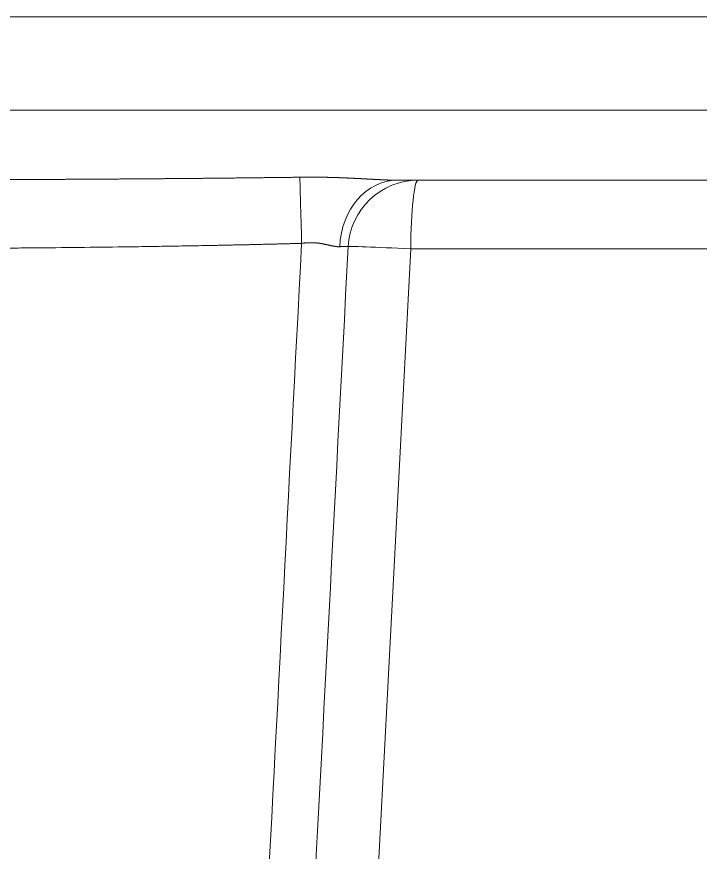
# Model space of a CAD drawing. Header units: millimetres. Extents: x 4664 to 8864, y -38 to 2932.
# Drawn here: x 5828.81 to 5854.3, y 1140.01 to 1171.16 of the extents above; entities that cross this region are included whole.
import ezdxf

# ---------------------------------------------------------------- set-up
doc = ezdxf.new("R2010")
doc.units = ezdxf.units.MM

msp = doc.modelspace()

# ---------------------------------------------------------------- linework, layer by layer
at = {"lineweight": 5}
for p, q in [((5649.295, 1171.16), (5963.831, 1171.16)), ((5963.831, 1167.678), (5649.295, 1167.678)), ((5961.219, 1165.066), (5842.99, 1165.066)), ((5843.507, 1162.505), (5837.773, 1053.09)), ((5926.807, 1162.505), (5843.507, 1162.505))]:
    msp.add_line(p, q, dxfattribs=at)
for centre, radius, start, end in [((5843.781, 1162.454), 2.612, 90, 177), ((5806.563, 1169.419), 143.338, 281.4552, 357.26473), ((5806.563, 1169.419), 120.442, 285.01823, 356.70933)]:
    msp.add_arc(centre, radius, start, end, dxfattribs=at)
for centre, major_axis, ratio, start_param, end_param in [((5839.437, 1162.676), (0.071, -2.611), 0.00037, 1.584374, 2.850434), ((5842.99, 1162.454), (0, -2.612), 0.817981, 3.141593, 4.661654), ((5843.781, 1162.454), (0, -2.612), 0.105089, 3.141593, 4.692726), ((5843.781, 1162.454), (-2.608, 0.137), 0.014216, 4.818542, 6.283185)]:
    msp.add_ellipse(centre, major_axis=major_axis, ratio=ratio, start_param=start_param, end_param=end_param, dxfattribs=at)
for points, knots in [([(5825.729, 1165.079), (5825.784, 1165.079), (5825.894, 1165.079), (5826.06, 1165.08), (5826.225, 1165.08), (5826.391, 1165.081), (5826.556, 1165.081), (5826.721, 1165.082), (5826.886, 1165.082), (5827.05, 1165.083), (5827.215, 1165.083), (5827.38, 1165.084), (5827.544, 1165.085), (5827.708, 1165.085), (5827.873, 1165.086), (5828.037, 1165.086), (5828.2, 1165.087), (5828.364, 1165.088), (5828.528, 1165.088), (5828.691, 1165.089), (5828.855, 1165.09), (5829.018, 1165.09), (5829.181, 1165.091), (5829.344, 1165.092), (5829.507, 1165.092), (5829.67, 1165.093), (5829.833, 1165.094), (5829.995, 1165.095), (5830.158, 1165.096), (5830.32, 1165.096), (5830.482, 1165.097), (5830.644, 1165.098), (5830.806, 1165.099), (5830.968, 1165.1), (5831.13, 1165.101), (5831.292, 1165.102), (5831.453, 1165.102), (5831.614, 1165.103), (5831.776, 1165.104), (5831.937, 1165.105), (5832.098, 1165.106), (5832.258, 1165.107), (5832.419, 1165.108), (5832.58, 1165.11), (5832.74, 1165.111), (5832.901, 1165.112), (5833.061, 1165.113), (5833.221, 1165.114), (5833.381, 1165.115), (5833.541, 1165.116), (5833.7, 1165.118), (5833.86, 1165.119), (5834.02, 1165.12), (5834.179, 1165.121), (5834.338, 1165.123), (5834.497, 1165.124), (5834.656, 1165.125), (5834.815, 1165.127), (5834.974, 1165.128), (5835.133, 1165.129), (5835.291, 1165.131), (5835.449, 1165.132), (5835.608, 1165.134), (5835.766, 1165.135), (5835.924, 1165.137), (5836.082, 1165.138), (5836.24, 1165.14), (5836.397, 1165.141), (5836.555, 1165.143), (5836.712, 1165.145), (5836.869, 1165.146), (5837.027, 1165.148), (5837.184, 1165.15), (5837.34, 1165.151), (5837.497, 1165.153), (5837.654, 1165.155), (5837.81, 1165.157), (5837.967, 1165.159), (5838.123, 1165.161), (5838.279, 1165.163), (5838.435, 1165.164), (5838.591, 1165.166), (5838.747, 1165.168), (5838.903, 1165.17), (5839.058, 1165.172), (5839.214, 1165.175), (5839.317, 1165.176), (5839.369, 1165.177)], [0, 0, 0, 0, 0.01214, 0.024271, 0.036393, 0.048506, 0.06061, 0.072705, 0.084792, 0.096869, 0.108937, 0.120996, 0.133046, 0.145088, 0.15712, 0.169144, 0.181158, 0.193164, 0.20516, 0.217148, 0.229126, 0.241096, 0.253057, 0.265009, 0.276951, 0.288885, 0.30081, 0.312726, 0.324633, 0.336532, 0.348421, 0.360301, 0.372172, 0.384035, 0.395888, 0.407733, 0.419569, 0.431395, 0.443213, 0.455022, 0.466822, 0.478613, 0.490395, 0.502168, 0.513932, 0.525688, 0.537434, 0.549172, 0.5609, 0.57262, 0.584331, 0.596033, 0.607726, 0.61941, 0.631085, 0.642751, 0.654409, 0.666057, 0.677697, 0.689328, 0.700949, 0.712562, 0.724166, 0.735762, 0.747348, 0.758925, 0.770494, 0.782053, 0.793604, 0.805146, 0.816679, 0.828203, 0.839718, 0.851224, 0.862722, 0.874211, 0.88569, 0.897161, 0.908623, 0.920076, 0.931521, 0.942956, 0.954382, 0.9658, 0.977209, 0.988609, 1, 1, 1, 1]), ([(5839.369, 1165.177), (5839.375, 1165.177), (5839.387, 1165.177), (5839.406, 1165.177), (5839.424, 1165.177), (5839.442, 1165.178), (5839.461, 1165.178), (5839.479, 1165.178), (5839.497, 1165.178), (5839.515, 1165.178), (5839.533, 1165.179), (5839.552, 1165.179), (5839.57, 1165.179), (5839.588, 1165.179), (5839.606, 1165.179), (5839.624, 1165.179), (5839.642, 1165.179), (5839.66, 1165.179), (5839.679, 1165.179), (5839.697, 1165.179), (5839.715, 1165.179), (5839.733, 1165.179), (5839.751, 1165.179), (5839.769, 1165.179), (5839.787, 1165.179), (5839.805, 1165.179), (5839.823, 1165.179), (5839.841, 1165.179), (5839.859, 1165.179), (5839.877, 1165.179), (5839.895, 1165.179), (5839.913, 1165.179), (5839.931, 1165.179), (5839.949, 1165.179), (5839.967, 1165.179), (5839.985, 1165.179), (5840.003, 1165.179), (5840.02, 1165.178), (5840.038, 1165.178), (5840.056, 1165.178), (5840.074, 1165.178), (5840.092, 1165.178), (5840.11, 1165.177), (5840.127, 1165.177), (5840.145, 1165.177), (5840.163, 1165.177), (5840.181, 1165.177), (5840.199, 1165.176), (5840.216, 1165.176), (5840.234, 1165.176), (5840.252, 1165.175), (5840.269, 1165.175), (5840.287, 1165.175), (5840.305, 1165.174), (5840.323, 1165.174), (5840.34, 1165.174), (5840.358, 1165.173), (5840.376, 1165.173), (5840.393, 1165.173), (5840.411, 1165.172), (5840.428, 1165.172), (5840.446, 1165.171), (5840.464, 1165.171), (5840.481, 1165.171), (5840.499, 1165.17), (5840.516, 1165.17), (5840.534, 1165.169), (5840.551, 1165.169), (5840.569, 1165.168), (5840.586, 1165.168), (5840.604, 1165.167), (5840.621, 1165.167), (5840.639, 1165.166), (5840.656, 1165.166), (5840.674, 1165.165), (5840.691, 1165.165), (5840.708, 1165.164), (5840.726, 1165.164), (5840.743, 1165.163), (5840.761, 1165.162), (5840.778, 1165.162), (5840.795, 1165.161), (5840.813, 1165.161), (5840.83, 1165.16), (5840.847, 1165.159), (5840.865, 1165.159), (5840.882, 1165.158), (5840.899, 1165.157), (5840.916, 1165.157), (5840.934, 1165.156), (5840.951, 1165.155), (5840.968, 1165.155), (5840.985, 1165.154), (5841.003, 1165.153), (5841.02, 1165.153), (5841.037, 1165.152), (5841.054, 1165.151), (5841.071, 1165.15), (5841.088, 1165.15), (5841.106, 1165.149), (5841.123, 1165.148), (5841.14, 1165.148), (5841.157, 1165.147), (5841.174, 1165.146), (5841.191, 1165.145), (5841.208, 1165.144), (5841.225, 1165.144), (5841.242, 1165.143), (5841.264, 1165.142), (5841.29, 1165.141), (5841.321, 1165.139), (5841.352, 1165.138), (5841.383, 1165.136), (5841.413, 1165.135), (5841.444, 1165.133), (5841.474, 1165.132), (5841.504, 1165.13), (5841.534, 1165.129), (5841.564, 1165.127), (5841.594, 1165.125), (5841.623, 1165.124), (5841.653, 1165.122), (5841.682, 1165.121), (5841.711, 1165.119), (5841.74, 1165.118), (5841.768, 1165.116), (5841.797, 1165.115), (5841.825, 1165.113), (5841.854, 1165.112), (5841.882, 1165.11), (5841.91, 1165.109), (5841.938, 1165.107), (5841.965, 1165.106), (5841.993, 1165.104), (5842.02, 1165.103), (5842.047, 1165.101), (5842.075, 1165.1), (5842.101, 1165.098), (5842.128, 1165.097), (5842.155, 1165.095), (5842.181, 1165.094), (5842.208, 1165.093), (5842.234, 1165.091), (5842.26, 1165.09), (5842.286, 1165.089), (5842.311, 1165.087), (5842.337, 1165.086), (5842.362, 1165.085), (5842.387, 1165.084), (5842.413, 1165.082), (5842.438, 1165.081), (5842.462, 1165.08), (5842.487, 1165.079), (5842.511, 1165.078), (5842.536, 1165.077), (5842.56, 1165.076), (5842.584, 1165.075), (5842.608, 1165.074), (5842.631, 1165.073), (5842.655, 1165.072), (5842.678, 1165.072), (5842.702, 1165.071), (5842.725, 1165.07), (5842.748, 1165.069), (5842.771, 1165.069), (5842.793, 1165.068), (5842.816, 1165.068), (5842.838, 1165.067), (5842.86, 1165.067), (5842.882, 1165.067), (5842.904, 1165.066), (5842.926, 1165.066), (5842.947, 1165.066), (5842.969, 1165.066), (5842.983, 1165.066), (5842.99, 1165.066)], [0, 0, 0, 0, 0.004773, 0.009544, 0.014312, 0.019078, 0.023841, 0.028601, 0.033359, 0.038114, 0.042867, 0.047618, 0.052366, 0.057111, 0.061854, 0.066595, 0.071334, 0.07607, 0.080804, 0.085535, 0.090264, 0.094991, 0.099716, 0.104439, 0.109159, 0.113877, 0.118593, 0.123307, 0.128019, 0.132729, 0.137437, 0.142142, 0.146846, 0.151548, 0.156248, 0.160945, 0.165641, 0.170335, 0.175027, 0.179718, 0.184406, 0.189093, 0.193777, 0.19846, 0.203142, 0.207821, 0.212499, 0.217175, 0.22185, 0.226523, 0.231194, 0.235864, 0.240532, 0.245198, 0.249863, 0.254527, 0.259189, 0.26385, 0.268509, 0.273167, 0.277823, 0.282478, 0.287132, 0.291784, 0.296435, 0.301085, 0.305734, 0.310381, 0.315027, 0.319672, 0.324316, 0.328958, 0.3336, 0.33824, 0.34288, 0.347518, 0.352155, 0.356791, 0.361427, 0.366061, 0.370694, 0.375327, 0.379958, 0.384589, 0.389219, 0.393848, 0.398476, 0.403104, 0.407731, 0.412357, 0.416982, 0.421607, 0.426231, 0.430854, 0.435477, 0.440099, 0.444721, 0.449342, 0.453962, 0.458582, 0.463202, 0.467821, 0.47244, 0.477058, 0.481676, 0.486293, 0.490911, 0.495527, 0.500144, 0.508609, 0.517042, 0.525445, 0.533818, 0.542159, 0.550471, 0.558752, 0.567003, 0.575224, 0.583416, 0.591577, 0.59971, 0.607813, 0.615887, 0.623931, 0.631947, 0.639934, 0.647893, 0.655823, 0.663725, 0.6716, 0.679446, 0.687264, 0.695055, 0.702819, 0.710555, 0.718265, 0.725947, 0.733603, 0.741233, 0.748836, 0.756413, 0.763964, 0.77149, 0.77899, 0.786465, 0.793915, 0.801339, 0.808739, 0.816115, 0.823466, 0.830793, 0.838097, 0.845376, 0.852633, 0.859866, 0.867076, 0.874263, 0.881427, 0.88857, 0.89569, 0.902788, 0.909865, 0.91692, 0.923954, 0.930967, 0.937959, 0.944931, 0.951883, 0.958815, 0.965727, 0.972619, 0.979493, 0.986347, 0.993183, 1, 1, 1, 1]), ([(5839.437, 1162.711), (5839.391, 1162.71), (5839.299, 1162.707), (5839.16, 1162.704), (5839.021, 1162.7), (5838.882, 1162.697), (5838.742, 1162.693), (5838.602, 1162.689), (5838.462, 1162.686), (5838.321, 1162.682), (5838.18, 1162.679), (5838.038, 1162.676), (5837.896, 1162.672), (5837.753, 1162.669), (5837.611, 1162.666), (5837.467, 1162.662), (5837.324, 1162.659), (5837.18, 1162.656), (5837.035, 1162.653), (5836.891, 1162.65), (5836.745, 1162.647), (5836.6, 1162.644), (5836.454, 1162.641), (5836.308, 1162.638), (5836.161, 1162.635), (5835.786, 1162.628), (5835.178, 1162.616), (5834.331, 1162.602), (5833.467, 1162.589), (5832.329, 1162.573), (5830.894, 1162.556), (5829.62, 1162.544), (5828.765, 1162.537), (5828.358, 1162.534), (5827.943, 1162.531), (5827.519, 1162.528), (5827.087, 1162.525), (5826.646, 1162.522), (5826.197, 1162.52), (5825.895, 1162.518), (5825.743, 1162.517)], [0, 0, 0, 0, 0.010091, 0.020211, 0.030359, 0.040535, 0.050739, 0.060972, 0.071233, 0.081522, 0.09184, 0.102186, 0.11256, 0.122963, 0.133393, 0.143852, 0.15434, 0.164855, 0.175399, 0.185972, 0.196572, 0.207201, 0.217858, 0.228544, 0.239258, 0.25, 0.310598, 0.372464, 0.435597, 0.499997, 0.621649, 0.749998, 0.779091, 0.8088, 0.839126, 0.870068, 0.901626, 0.933801, 0.966592, 1, 1, 1, 1]), ([(5833.816, 1054.925), (5834.042, 1059.267), (5834.27, 1063.635), (5834.613, 1070.225), (5834.728, 1072.427), (5834.959, 1076.843), (5835.305, 1083.485), (5835.77, 1092.402), (5836.121, 1099.13), (5836.355, 1103.624), (5836.473, 1105.874), (5837.061, 1117.146), (5837.534, 1126.22), (5838.484, 1144.432), (5838.96, 1153.569), (5839.437, 1162.711)], [0, 0, 0, 0, 0.125, 0.125, 0.1875, 0.1875, 0.25, 0.375, 0.4375, 0.4375, 0.5, 0.5, 0.75, 0.75, 1, 1, 1, 1]), ([(5841.173, 1162.591), (5840.665, 1152.9), (5840.158, 1143.216), (5839.148, 1123.943), (5838.644, 1114.332), (5837.145, 1085.732), (5836.16, 1066.942), (5835.202, 1048.656)], [0, 0, 0, 0, 0.25, 0.25, 0.5, 0.5, 1, 1, 1, 1]), ([(5840.856, 1162.586), (5840.855, 1162.586), (5840.853, 1162.586), (5840.849, 1162.586), (5840.845, 1162.586), (5840.841, 1162.586), (5840.837, 1162.586), (5840.833, 1162.586), (5840.828, 1162.586), (5840.824, 1162.586), (5840.82, 1162.586), (5840.816, 1162.586), (5840.811, 1162.586), (5840.807, 1162.586), (5840.802, 1162.586), (5840.798, 1162.587), (5840.793, 1162.587), (5840.789, 1162.587), (5840.784, 1162.587), (5840.779, 1162.588), (5840.775, 1162.588), (5840.77, 1162.589), (5840.765, 1162.589), (5840.76, 1162.589), (5840.755, 1162.59), (5840.75, 1162.59), (5840.745, 1162.591), (5840.74, 1162.591), (5840.734, 1162.592), (5840.729, 1162.593), (5840.724, 1162.593), (5840.718, 1162.594), (5840.713, 1162.595), (5840.707, 1162.595), (5840.702, 1162.596), (5840.696, 1162.597), (5840.691, 1162.598), (5840.685, 1162.599), (5840.679, 1162.6), (5840.673, 1162.601), (5840.667, 1162.601), (5840.661, 1162.602), (5840.655, 1162.603), (5840.649, 1162.604), (5840.643, 1162.606), (5840.637, 1162.607), (5840.63, 1162.608), (5840.624, 1162.609), (5840.618, 1162.61), (5840.611, 1162.611), (5840.605, 1162.613), (5840.598, 1162.614), (5840.591, 1162.615), (5840.585, 1162.617), (5840.575, 1162.619), (5840.561, 1162.621), (5840.545, 1162.625), (5840.528, 1162.628), (5840.511, 1162.632), (5840.494, 1162.635), (5840.477, 1162.639), (5840.459, 1162.642), (5840.442, 1162.646), (5840.424, 1162.65), (5840.406, 1162.653), (5840.388, 1162.657), (5840.37, 1162.661), (5840.352, 1162.665), (5840.333, 1162.669), (5840.315, 1162.673), (5840.296, 1162.677), (5840.278, 1162.681), (5840.259, 1162.685), (5840.243, 1162.688), (5840.23, 1162.691), (5840.22, 1162.693), (5840.21, 1162.695), (5840.2, 1162.697), (5840.19, 1162.699), (5840.18, 1162.701), (5840.17, 1162.702), (5840.16, 1162.704), (5840.15, 1162.706), (5840.14, 1162.708), (5840.129, 1162.709), (5840.119, 1162.711), (5840.109, 1162.712), (5840.099, 1162.714), (5840.088, 1162.715), (5840.078, 1162.717), (5840.067, 1162.718), (5840.057, 1162.719), (5840.047, 1162.721), (5840.036, 1162.722), (5840.026, 1162.723), (5840.015, 1162.724), (5840.004, 1162.725), (5839.994, 1162.726), (5839.983, 1162.727), (5839.973, 1162.728), (5839.962, 1162.729), (5839.951, 1162.73), (5839.94, 1162.73), (5839.93, 1162.731), (5839.919, 1162.732), (5839.908, 1162.732), (5839.897, 1162.733), (5839.887, 1162.733), (5839.876, 1162.734), (5839.865, 1162.734), (5839.854, 1162.735), (5839.843, 1162.735), (5839.832, 1162.735), (5839.821, 1162.735), (5839.811, 1162.736), (5839.8, 1162.736), (5839.789, 1162.736), (5839.778, 1162.736), (5839.767, 1162.736), (5839.756, 1162.736), (5839.745, 1162.735), (5839.734, 1162.735), (5839.723, 1162.735), (5839.712, 1162.735), (5839.701, 1162.734), (5839.69, 1162.734), (5839.679, 1162.734), (5839.668, 1162.733), (5839.657, 1162.733), (5839.646, 1162.732), (5839.635, 1162.731), (5839.624, 1162.731), (5839.613, 1162.73), (5839.602, 1162.729), (5839.591, 1162.728), (5839.58, 1162.727), (5839.569, 1162.726), (5839.558, 1162.725), (5839.547, 1162.724), (5839.536, 1162.723), (5839.525, 1162.722), (5839.514, 1162.721), (5839.503, 1162.72), (5839.492, 1162.718), (5839.481, 1162.717), (5839.47, 1162.716), (5839.459, 1162.714), (5839.448, 1162.713), (5839.441, 1162.712), (5839.437, 1162.711)], [0, 0, 0, 0, 0.003984, 0.007996, 0.012036, 0.016105, 0.020201, 0.024326, 0.028479, 0.03266, 0.03687, 0.041108, 0.045375, 0.04967, 0.053994, 0.058346, 0.062728, 0.067138, 0.071576, 0.076044, 0.08054, 0.085065, 0.08962, 0.094203, 0.098814, 0.103455, 0.108125, 0.112824, 0.117552, 0.122309, 0.127094, 0.131909, 0.136753, 0.141626, 0.146527, 0.151458, 0.156418, 0.161406, 0.166424, 0.17147, 0.176546, 0.18165, 0.186783, 0.191946, 0.197136, 0.202356, 0.207604, 0.212881, 0.218187, 0.223521, 0.228884, 0.234276, 0.239696, 0.245144, 0.250621, 0.263825, 0.277024, 0.290218, 0.303405, 0.316586, 0.329757, 0.34292, 0.356072, 0.369213, 0.382341, 0.395456, 0.408557, 0.421643, 0.434713, 0.447766, 0.460801, 0.473818, 0.486814, 0.499791, 0.506544, 0.513296, 0.520046, 0.526794, 0.53354, 0.540284, 0.547026, 0.553766, 0.560504, 0.567241, 0.573975, 0.580707, 0.587437, 0.594165, 0.600891, 0.607615, 0.614337, 0.621056, 0.627774, 0.634489, 0.641202, 0.647913, 0.654621, 0.661327, 0.668031, 0.674732, 0.681432, 0.688128, 0.694823, 0.701515, 0.708204, 0.714891, 0.721576, 0.728258, 0.734938, 0.741615, 0.74829, 0.754962, 0.761632, 0.768299, 0.774963, 0.781625, 0.788284, 0.794941, 0.801595, 0.808247, 0.814896, 0.821542, 0.828185, 0.834826, 0.841465, 0.8481, 0.854733, 0.861363, 0.867991, 0.874616, 0.881239, 0.887858, 0.894475, 0.90109, 0.907702, 0.914311, 0.920918, 0.927522, 0.934123, 0.940722, 0.947318, 0.953912, 0.960504, 0.967092, 0.973679, 0.980263, 0.986844, 0.993423, 1, 1, 1, 1]), ([(5841.173, 1162.591), (5841.173, 1162.591), (5841.173, 1162.591), (5841.173, 1162.591), (5841.173, 1162.591), (5841.173, 1162.591), (5841.173, 1162.592), (5841.172, 1162.592), (5841.172, 1162.592), (5841.172, 1162.592), (5841.171, 1162.592), (5841.171, 1162.592), (5841.171, 1162.592), (5841.17, 1162.593), (5841.17, 1162.593), (5841.169, 1162.593), (5841.168, 1162.593), (5841.168, 1162.593), (5841.167, 1162.593), (5841.166, 1162.593), (5841.165, 1162.593), (5841.164, 1162.594), (5841.164, 1162.594), (5841.163, 1162.594), (5841.162, 1162.594), (5841.161, 1162.594), (5841.159, 1162.594), (5841.158, 1162.594), (5841.157, 1162.594), (5841.156, 1162.594), (5841.155, 1162.594), (5841.153, 1162.594), (5841.152, 1162.594), (5841.15, 1162.594), (5841.149, 1162.595), (5841.148, 1162.595), (5841.146, 1162.595), (5841.144, 1162.595), (5841.143, 1162.595), (5841.141, 1162.595), (5841.139, 1162.595), (5841.137, 1162.595), (5841.136, 1162.595), (5841.134, 1162.595), (5841.132, 1162.595), (5841.13, 1162.595), (5841.128, 1162.595), (5841.126, 1162.595), (5841.124, 1162.595), (5841.121, 1162.595), (5841.119, 1162.595), (5841.117, 1162.595), (5841.115, 1162.595), (5841.112, 1162.595), (5841.11, 1162.595), (5841.108, 1162.595), (5841.105, 1162.595), (5841.103, 1162.595), (5841.1, 1162.595), (5841.097, 1162.595), (5841.095, 1162.595), (5841.092, 1162.595), (5841.089, 1162.595), (5841.086, 1162.595), (5841.084, 1162.595), (5841.081, 1162.595), (5841.078, 1162.595), (5841.075, 1162.595), (5841.072, 1162.594), (5841.069, 1162.594), (5841.066, 1162.594), (5841.062, 1162.594), (5841.059, 1162.594), (5841.056, 1162.594), (5841.053, 1162.594), (5841.049, 1162.594), (5841.046, 1162.594), (5841.042, 1162.594), (5841.039, 1162.594), (5841.035, 1162.594), (5841.032, 1162.593), (5841.028, 1162.593), (5841.025, 1162.593), (5841.021, 1162.593), (5841.017, 1162.593), (5841.013, 1162.593), (5841.01, 1162.593), (5841.006, 1162.593), (5841.002, 1162.593), (5840.998, 1162.592), (5840.994, 1162.592), (5840.99, 1162.592), (5840.986, 1162.592), (5840.982, 1162.592), (5840.978, 1162.592), (5840.973, 1162.592), (5840.969, 1162.591), (5840.965, 1162.591), (5840.961, 1162.591), (5840.956, 1162.591), (5840.952, 1162.591), (5840.948, 1162.591), (5840.943, 1162.59), (5840.939, 1162.59), (5840.934, 1162.59), (5840.929, 1162.59), (5840.925, 1162.59), (5840.92, 1162.589), (5840.916, 1162.589), (5840.911, 1162.589), (5840.906, 1162.589), (5840.901, 1162.589), (5840.896, 1162.588), (5840.892, 1162.588), (5840.887, 1162.588), (5840.882, 1162.588), (5840.877, 1162.587), (5840.872, 1162.587), (5840.867, 1162.587), (5840.862, 1162.587), (5840.858, 1162.587), (5840.856, 1162.586)], [0, 0, 0, 0, 0.007882, 0.016061, 0.024249, 0.032444, 0.040648, 0.04886, 0.057079, 0.065306, 0.073541, 0.081784, 0.090034, 0.098291, 0.106555, 0.114827, 0.123106, 0.131391, 0.139684, 0.147983, 0.156289, 0.164601, 0.17292, 0.181245, 0.189576, 0.197913, 0.206257, 0.214606, 0.22296, 0.231321, 0.239687, 0.248058, 0.256435, 0.264816, 0.273203, 0.281595, 0.289991, 0.298393, 0.306799, 0.315209, 0.323624, 0.332042, 0.340465, 0.348892, 0.357323, 0.365758, 0.374196, 0.382638, 0.391083, 0.399531, 0.407983, 0.416438, 0.424895, 0.433355, 0.441818, 0.450284, 0.458752, 0.467222, 0.475694, 0.484168, 0.492645, 0.501123, 0.509603, 0.518084, 0.526567, 0.535051, 0.543536, 0.552022, 0.560509, 0.568997, 0.577486, 0.585975, 0.594464, 0.602954, 0.611444, 0.619934, 0.628424, 0.636914, 0.645403, 0.653892, 0.662381, 0.670868, 0.679355, 0.687841, 0.696326, 0.704809, 0.713291, 0.721772, 0.730251, 0.738728, 0.747204, 0.755677, 0.764149, 0.772618, 0.781085, 0.78955, 0.798011, 0.80647, 0.814927, 0.82338, 0.83183, 0.840277, 0.848721, 0.857161, 0.865598, 0.874031, 0.88246, 0.890885, 0.899306, 0.907723, 0.916136, 0.924544, 0.932948, 0.941347, 0.949741, 0.958131, 0.966515, 0.974894, 0.983268, 0.991637, 1, 1, 1, 1])]:
    msp.add_open_spline(points, degree=3, knots=knots, dxfattribs=at)

doc.saveas('drawing.dxf')
